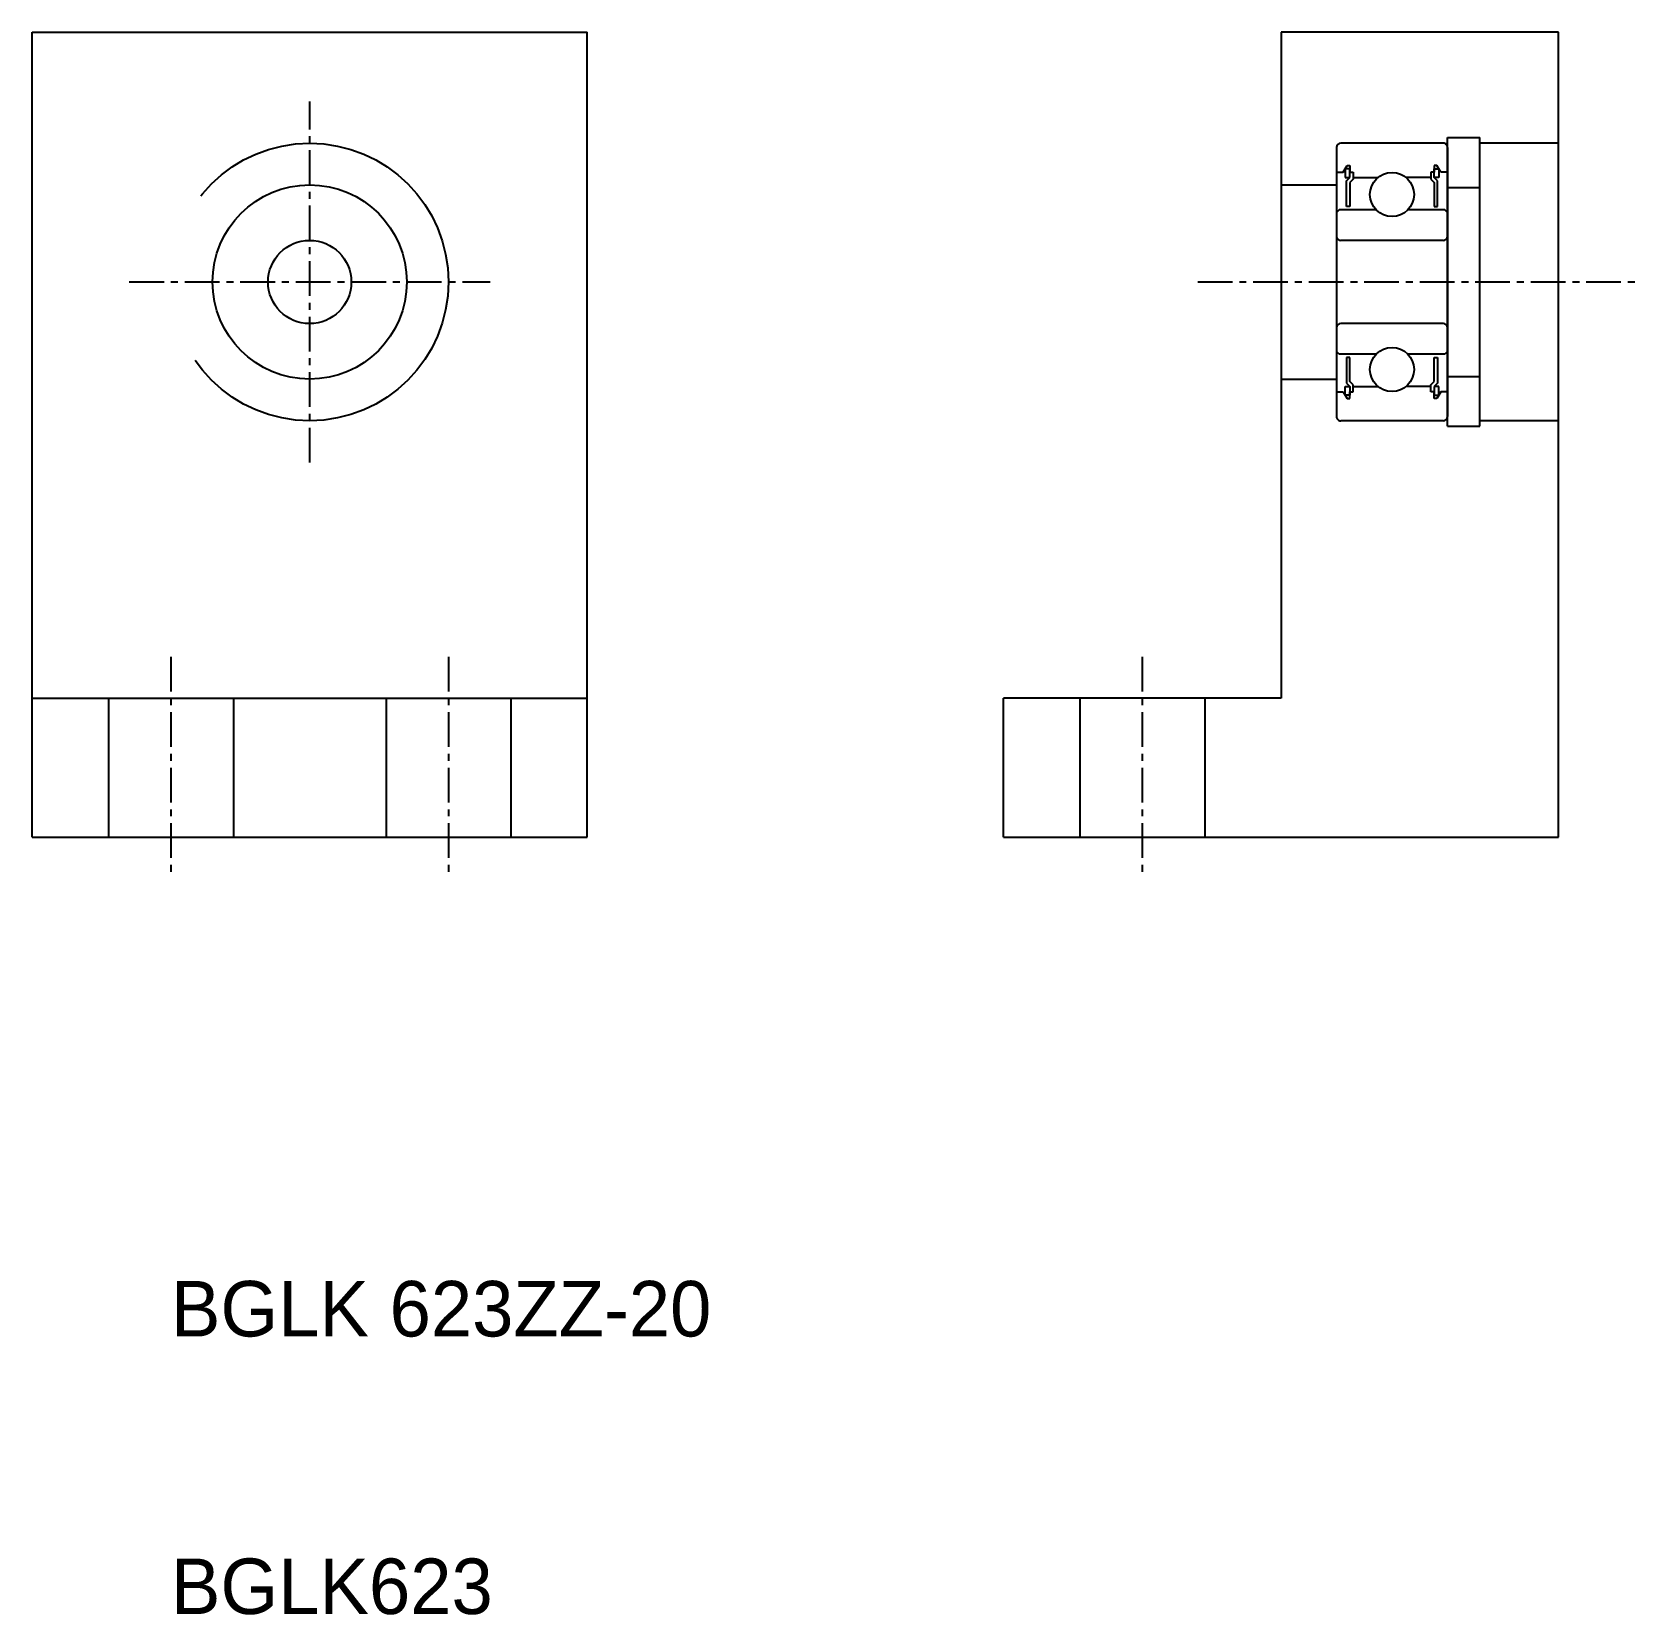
# Model space of a CAD drawing. Extents: x 100.4 to 158.4, y 73.9 to 130.9.
import ezdxf

# ---------------------------------------------------------------- set-up
doc = ezdxf.new("R2010")
doc.units = 0
doc.linetypes.add('CENTER', pattern=[2, 1.25, -0.25, 0.25, -0.25])
doc.linetypes.add('DASHED', pattern=[19.05, 12.7, -6.35])
doc.layers.get('0').update_dxf_attribs({"linetype": 'CONTINUOUS'})
doc.layers.add('CENTER', color=1, linetype='CENTER')

msp = doc.modelspace()

# ---------------------------------------------------------------- linework, layer by layer
for p, q in [((100.404, 101.929), (100.404, 130.929)), ((100.404, 130.929), (120.404, 130.929)), ((120.404, 101.929), (120.404, 130.929)), ((145.404, 130.929), (145.404, 106.929)), ((155.404, 130.929), (145.404, 130.929)), ((155.404, 101.929), (155.404, 130.929)), ((151.404, 116.729), (151.404, 127.129)), ((151.404, 127.129), (152.564, 127.129)), ((152.564, 116.729), (152.564, 127.129)), ((147.404, 126.779), (147.404, 117.079)), ((151.254, 126.929), (147.554, 126.929)), ((151.404, 126.779), (151.404, 117.079)), ((155.404, 126.929), (152.564, 126.929)), ((147.404, 125.919), (147.434, 125.889)), ((147.434, 125.889), (147.646, 125.889)), ((147.646, 125.889), (147.785, 126.13)), ((147.887, 126.009), (147.715, 126.009)), ((147.715, 126.009), (147.715, 125.689)), ((147.785, 126.13), (147.887, 126.13)), ((147.887, 126.13), (147.887, 125.889)), ((147.887, 125.689), (147.887, 126.009)), ((147.887, 125.889), (148.008, 125.889)), ((148.008, 125.889), (148.008, 125.639)), ((150.801, 125.889), (150.801, 125.639)), ((150.922, 125.889), (150.801, 125.889)), ((150.922, 126.13), (150.922, 125.889)), ((151.024, 126.13), (150.922, 126.13)), ((150.922, 125.689), (150.922, 126.009)), ((150.922, 126.009), (151.093, 126.009)), ((151.163, 125.889), (151.024, 126.13)), ((151.093, 126.009), (151.093, 125.689)), ((151.374, 125.889), (151.163, 125.889)), ((151.404, 125.919), (151.374, 125.889)), ((147.715, 125.689), (147.887, 125.689)), ((147.766, 125.568), (147.887, 125.689)), ((147.766, 124.645), (147.766, 125.568)), ((148.008, 125.639), (147.887, 125.518)), ((147.887, 125.518), (147.887, 124.645)), ((148.008, 125.719), (148.038, 125.689)), ((148.038, 125.689), (148.897, 125.689)), ((150.771, 125.689), (149.912, 125.689)), ((150.801, 125.719), (150.771, 125.689)), ((150.801, 125.639), (150.922, 125.518)), ((151.043, 125.568), (150.922, 125.689)), ((151.093, 125.689), (150.922, 125.689)), ((150.922, 125.518), (150.922, 124.645)), ((151.043, 124.645), (151.043, 125.568)), ((151.404, 125.329), (152.564, 125.329)), ((147.504, 124.529), (147.404, 124.429)), ((148.832, 124.529), (147.504, 124.529)), ((147.887, 124.645), (147.766, 124.645)), ((151.304, 124.529), (149.977, 124.529)), ((150.922, 124.645), (151.043, 124.645)), ((151.404, 124.429), (151.304, 124.529)), ((151.254, 123.429), (147.554, 123.429)), ((151.254, 120.429), (147.554, 120.429)), ((147.504, 119.329), (147.404, 119.429)), ((148.832, 119.329), (147.504, 119.329)), ((147.887, 119.213), (147.766, 119.213)), ((147.766, 119.213), (147.766, 118.289)), ((147.887, 118.339), (147.887, 119.213)), ((151.304, 119.329), (149.977, 119.329)), ((150.922, 119.213), (151.043, 119.213)), ((150.922, 118.339), (150.922, 119.213)), ((151.043, 119.213), (151.043, 118.289)), ((151.404, 119.429), (151.304, 119.329)), ((148.008, 118.219), (147.887, 118.339)), ((150.801, 118.219), (150.922, 118.339)), ((151.404, 118.529), (152.564, 118.529)), ((147.404, 117.939), (147.434, 117.969)), ((147.434, 117.969), (147.646, 117.969)), ((147.646, 117.969), (147.785, 117.727)), ((147.715, 117.848), (147.715, 118.169)), ((147.715, 118.169), (147.887, 118.169)), ((147.887, 117.848), (147.715, 117.848)), ((147.766, 118.289), (147.887, 118.169)), ((147.887, 118.169), (147.887, 117.848)), ((147.887, 117.727), (147.887, 117.969)), ((147.887, 117.969), (148.008, 117.969)), ((148.008, 117.969), (148.008, 118.219)), ((148.008, 118.139), (148.038, 118.169)), ((148.038, 118.169), (148.897, 118.169)), ((150.771, 118.169), (149.912, 118.169)), ((150.801, 118.139), (150.771, 118.169)), ((150.801, 117.969), (150.801, 118.219)), ((150.922, 117.969), (150.801, 117.969)), ((151.043, 118.289), (150.922, 118.169)), ((150.922, 118.169), (150.922, 117.848)), ((151.093, 118.169), (150.922, 118.169)), ((150.922, 117.727), (150.922, 117.969)), ((150.922, 117.848), (151.093, 117.848)), ((151.163, 117.969), (151.024, 117.727)), ((151.093, 117.848), (151.093, 118.169)), ((151.374, 117.969), (151.163, 117.969)), ((151.404, 117.939), (151.374, 117.969)), ((147.785, 117.727), (147.887, 117.727)), ((151.024, 117.727), (150.922, 117.727)), ((151.254, 116.929), (147.554, 116.929)), ((151.404, 116.729), (152.564, 116.729)), ((155.404, 116.929), (152.564, 116.929)), ((100.404, 106.929), (120.404, 106.929)), ((145.404, 106.929), (135.404, 106.929)), ((135.404, 101.929), (135.404, 106.929)), ((100.404, 101.929), (120.404, 101.929)), ((135.404, 101.929), (155.404, 101.929))]:
    msp.add_line(p, q)
at = {"color": 7, "linetype": 'CONTINUOUS'}
for p, q in [((145.404, 125.429), (147.404, 125.429)), ((145.404, 118.429), (147.404, 118.429))]:
    msp.add_line(p, q, dxfattribs=at)
at = {"color": 3, "linetype": 'DASHED'}
for p, q in [((103.154, 106.929), (103.154, 101.929)), ((107.654, 106.929), (107.654, 101.929)), ((113.154, 106.929), (113.154, 101.929)), ((117.654, 106.929), (117.654, 101.929)), ((138.154, 106.929), (138.154, 101.929)), ((142.654, 106.929), (142.654, 101.929))]:
    msp.add_line(p, q, dxfattribs=at)
msp.add_circle((110.404, 121.929), 5, dxfattribs=at)
for centre, radius in [((149.404, 125.079), 0.794), ((110.404, 121.929), 3.5), ((110.404, 121.929), 1.5), ((149.404, 118.779), 0.794)]:
    msp.add_circle(centre, radius)
for centre, start, end in [((147.554, 126.779), 90, 179.99998), ((151.254, 126.779), 359.99999, 90), ((147.554, 123.579), 179.99998, 270), ((151.254, 123.579), 270, 359.99999), ((147.554, 120.279), 90, 179.99999), ((151.254, 120.279), 360, 90), ((147.554, 117.079), 179.99999, 270), ((151.254, 117.079), 270, 360)]:
    msp.add_arc(centre, 0.15, start, end)
at = {"layer": 'CENTER', "color": 1, "linetype": 'CENTER'}
for p, q in [((110.404, 115.429), (110.404, 128.429)), ((103.904, 121.929), (116.904, 121.929)), ((142.404, 121.929), (158.404, 121.929)), ((105.404, 108.429), (105.404, 100.429)), ((115.404, 108.429), (115.404, 100.429)), ((140.404, 108.429), (140.404, 100.429))]:
    msp.add_line(p, q, dxfattribs=at)

# ---------------------------------------------------------------- texts
for s, p in [('BGLK 623ZZ-20', (105.404, 83.938)), ('BGLK623', (105.404, 73.938))]:
    msp.add_text(s, height=2).set_placement(p)

doc.saveas('drawing.dxf')
